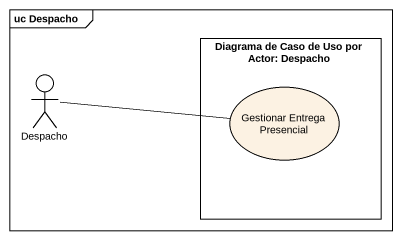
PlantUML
@startuml
mainframe uc Despacho
rectangle "Diagrama de Caso de Uso por Actor: Despacho" as Diagrama_de_Caso_de_Uso_por {
  usecase "Gestionar Entrega Presencial" as Gestionar_Entrega_Presencial
}
actor Despacho
Despacho -right- Gestionar_Entrega_Presencial
@enduml
